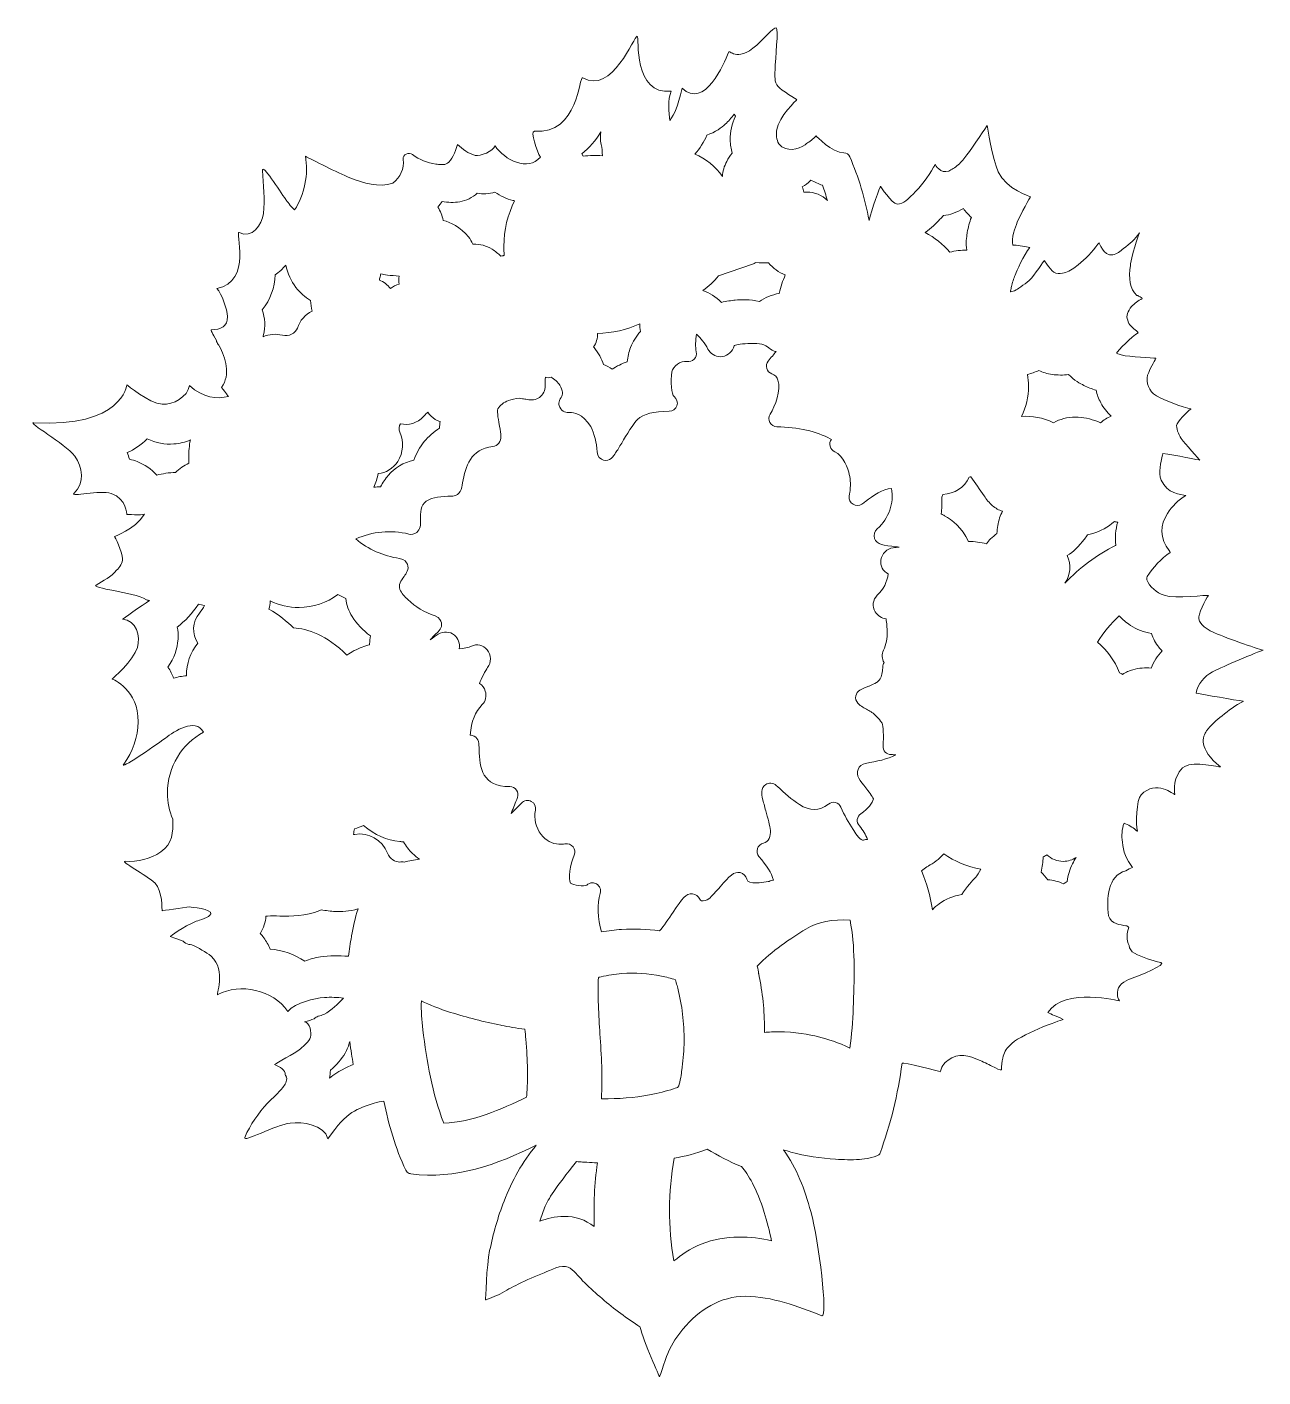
# Model space of a CAD drawing. Header units: millimetres. Extents: x 15 to 672, y -1114 to -15.
# Drawn here: x 368 to 671.7, y -696.1 to -364.4 of the extents above; entities that cross this region are included whole.
import ezdxf

# ---------------------------------------------------------------- set-up
doc = ezdxf.new("R2010")
doc.units = ezdxf.units.MM
doc.header["$MEASUREMENT"] = 0
doc.layers.add('Layer 2', color=7, linetype='Continuous')

msp = doc.modelspace()

# ---------------------------------------------------------------- linework, layer by layer
at = {"layer": 'Layer 2', "lineweight": 0}
for points, knots in [([(659.29, -522.79), (660.49, -522.12), (668.7, -518.61), (671.67, -517.52), (670.23, -517.15), (661.83, -514.24), (659.23, -512.99), (657.89, -512.34), (656.27, -511.34), (655.87, -509.79), (655.64, -508.91), (657.48, -504.93), (658.3, -504.03), (658.08, -503.88), (650.15, -504.98), (647.36, -504), (645.53, -503.36), (643.84, -501.97), (643.09, -500.2), (643.11, -500.16), (643.14, -500.12), (643.16, -500.08), (643.08, -499.87), (643.08, -499.64), (643.2, -499.4), (644.75, -497.07), (646.63, -495.06), (648.83, -493.48), (648.79, -493.31), (648.72, -493.15), (648.61, -493.01), (646.29, -490.18), (646.33, -486.5), (648.22, -483.93), (649.3, -482.05), (650.9, -480.61), (652.72, -479.51), (651.65, -479.26), (648.01, -479.07), (646.66, -475.7), (645.88, -473.73), (646.54, -471.5), (646.99, -469.5), (647.02, -469.37), (647.02, -469.25), (647.02, -469.13), (650.07, -469.56), (656.15, -470.81), (656.15, -470.81), (656.15, -470.81), (652.21, -466.37), (651.77, -465.8), (651.13, -464.98), (650.45, -463.4), (650.45, -462.31), (650.45, -461.48), (653.1, -458.79), (653.95, -458.27), (653.94, -458.25), (653.93, -458.23), (653.93, -458.21), (652.5, -457.93), (646.15, -455.81), (644.77, -454.49), (643.46, -453.25), (642.63, -450.87), (643.58, -449.3), (643.99, -448.07), (645.43, -445.81), (645.32, -445.72), (644.57, -445.69), (638.88, -445.49), (636.85, -444.94), (636.53, -444.86), (636.11, -444.71), (635.64, -444.52), (636.04, -443.95), (639.36, -440.35), (640.99, -439.54), (640.91, -439.35), (640.79, -439.17), (640.62, -439.04), (639.78, -438.37), (638.59, -437.55), (638.43, -436.41), (637.92, -435.4), (638.52, -434.14), (639.32, -433.08), (640.11, -432.29), (641.01, -431.64), (641.97, -431.1), (641.84, -430.88), (641.62, -430.69), (641.3, -430.57), (641.22, -430.54), (641.15, -430.51), (641.08, -430.48), (640.97, -430.4), (640.84, -430.34), (640.7, -430.3), (638.81, -428.91), (638.65, -425.92), (639.09, -422.95), (639.12, -422.82), (639.14, -422.69), (639.15, -422.56), (639.8, -418.62), (641.4, -414.83), (641.31, -414.96), (640.07, -416.69), (639.12, -417.57), (637.38, -418.81), (636.59, -419.37), (635.74, -420.22), (634.77, -420.35), (632.29, -420.67), (631.52, -417.2), (631.34, -417.41), (631.26, -417.51), (631.19, -417.61), (631.12, -417.71), (629.71, -419.6), (628.11, -421.34), (626.25, -422.81), (625.31, -423.55), (624.28, -424.35), (623.11, -424.71), (622.9, -424.77), (622.65, -424.82), (622.39, -424.84), (621.69, -425), (620.98, -424.97), (620.27, -424.61), (619.24, -423.79), (617.89, -421.71), (617.89, -421.71), (617.89, -421.71), (615.57, -425.35), (614.2, -426.62), (613.57, -427.21), (612.87, -427.73), (612.14, -428.2), (611.67, -428.51), (610.34, -429.53), (609.73, -429.4), (609.67, -429.39), (609.63, -429.39), (609.61, -429.41), (609.64, -429.32), (609.67, -429.17), (609.7, -428.92), (609.75, -428.55), (609.85, -428.18), (609.94, -427.82), (610.19, -426.83), (610.52, -425.88), (610.94, -424.96), (611.02, -424.8), (612.81, -420.21), (614.37, -418.55), (614.33, -418.47), (612.11, -418.14), (611.04, -417.99), (610.73, -418.01), (610.42, -418), (610.16, -417.96), (609.8, -416.23), (610.72, -413.68), (611.3, -412.28), (612.1, -410.33), (614.53, -406.06), (614.53, -406.06), (614.53, -406.06), (608.61, -404.27), (606.59, -399.91), (605.24, -396.99), (603.88, -388.58), (603.88, -388.58), (603.88, -388.58), (600.24, -393.95), (598.92, -395.77), (598.28, -396.65), (597.57, -397.5), (596.75, -398.22), (596.36, -398.56), (595.95, -398.87), (595.51, -399.16), (595.17, -399.38), (594.84, -399.63), (594.45, -399.76), (592.34, -400.51), (591.12, -398.17), (591.12, -398.17), (591.12, -398.17), (590.84, -398.58), (590.74, -398.79), (589.33, -401.24), (587.62, -403.49), (585.61, -405.49), (584.66, -406.42), (583.28, -407.91), (581.82, -407.86), (580.41, -407.81), (577.67, -403.46), (577.67, -403.46), (577.67, -403.46), (575.41, -409.4), (574.86, -411.89), (573.91, -406.52), (572.32, -401.27), (570.11, -396.25), (569.84, -395.65), (569.35, -395.3), (568.68, -395.3), (565.83, -395.31), (561.85, -391.13), (561.85, -391.13), (561.85, -391.13), (561.22, -391.82), (560.23, -392.58), (559.86, -392.69), (559.53, -392.9), (559.27, -393.2), (559.24, -393.24), (559.2, -393.27), (559.17, -393.31), (557.29, -394.47), (554.75, -395.24), (552.66, -393.1), (552.16, -392), (551.99, -390.71), (552.18, -389.54), (552.65, -386.53), (557.13, -382.19), (557.13, -382.19), (557.13, -382.19), (553.27, -379.84), (552.5, -378.97), (551.53, -377.89), (551.73, -376.33), (551.76, -374.98), (551.84, -371.97), (552.65, -364.78), (552.07, -364.57), (551.43, -364.36), (548.45, -367.79), (547.27, -368.82), (541.99, -373.44), (540.68, -369.54), (540.29, -370.65), (539.38, -373.25), (534.34, -384.79), (528.92, -379.36), (527.77, -384.3), (527.16, -385.46), (525.91, -387.33), (525.68, -385.44), (525.3, -382.16), (526.26, -380.1), (516.84, -381.25), (518.41, -366.76), (517.89, -366.61), (517.24, -366.41), (511.66, -381.17), (504.51, -376.82), (503.58, -376.25), (503.52, -390.87), (492.62, -389.97), (491.5, -389.88), (493.25, -394.96), (494.11, -396.35), (491.1, -399.87), (485.27, -397.1), (482.97, -393.52), (482.5, -394.92), (479.35, -396.18), (478.09, -395.9), (476.4, -395.53), (475.01, -394.33), (473.7, -393.25), (473.19, -395.23), (472.26, -397.14), (471.26, -397.86), (470.57, -398.36), (469.19, -398.16), (468.42, -398.05), (466.34, -397.77), (464.4, -396.95), (462.71, -395.73), (461.83, -395.08), (460.19, -395.58), (460.38, -396.88), (460.74, -399.21), (459.63, -401.31), (457.88, -402.72), (454.33, -403.87), (450.67, -402.78), (447.31, -401.4), (444.19, -400.11), (438.17, -397.1), (436.36, -396.13), (437.21, -400.28), (436.05, -405.81), (433.71, -409.32), (432.7, -408.32), (431.83, -407.19), (431.54, -406.76), (430.03, -404.56), (425.7, -397.75), (425.79, -399.6), (425.97, -403.05), (426.55, -406.77), (426.03, -410.2), (425.63, -412.85), (423.26, -416.56), (420.11, -414.87), (418.88, -414.21), (423.48, -427), (414.6, -428.62), (415.9, -429.98), (417.1, -433.64), (417.2, -435.53), (417.34, -437.98), (415.47, -438.76), (413.33, -438.74), (412.91, -438.74), (413.6, -439.77), (414.49, -441.37), (414.55, -441.72), (414.69, -442.06), (414.93, -442.35), (415.02, -442.45), (415.11, -442.57), (415.19, -442.68), (416.68, -445.63), (418.1, -449.71), (415.73, -452.95), (416.94, -454.3), (417.21, -455.06), (417.46, -455.13), (414.67, -455.86), (411.27, -455.59), (407.88, -452.46), (407.48, -455.25), (403.81, -457.28), (401.19, -457.06), (397.82, -456.78), (392.48, -452.29), (392.48, -452.29), (392.48, -452.29), (391.38, -462.9), (369.61, -461.6), (367.95, -461.5), (377.23, -466.67), (379.67, -469.81), (381.73, -472.46), (382.11, -476.52), (379.51, -478.92), (378.34, -480), (386.08, -478.1), (388.6, -478.98), (392.57, -480.39), (392.45, -484.12), (392.45, -484.12), (392.45, -484.12), (396.11, -484.39), (396.86, -484.06), (394.21, -488.03), (389.47, -489.54), (389.47, -489.54), (389.47, -489.54), (391.38, -493.29), (391.46, -495.02), (391.51, -496.11), (390.68, -497.06), (389.98, -497.87), (388.61, -499.46), (386.72, -500.49), (384.92, -501.51), (383.52, -502.31), (393.87, -503.1), (397.31, -505.09), (397.57, -505.23), (397.81, -505.29), (398.04, -505.28), (396.24, -506.55), (391.27, -509.9), (391.39, -509.92), (394.86, -510.05), (395.9, -514.07), (395.08, -516.84), (394.12, -520.1), (388.9, -524.58), (388.9, -524.58), (388.9, -524.58), (395.53, -527.41), (395.24, -535.08), (395.24, -538.84), (393.95, -542.53), (391.71, -545.53), (390.63, -546.98), (398.86, -541.45), (401.95, -539.09), (404.08, -537.47), (409.35, -533.98), (411.3, -537.65), (406.04, -540.55), (402.47, -546.15), (402.47, -552.57), (402.47, -554.86), (402.93, -557.04), (403.75, -559.04), (403.91, -562.26), (403.7, -565.05), (400.83, -567.06), (398.24, -568.87), (395.19, -569.58), (392.06, -569.39), (390.66, -569.3), (397.32, -572.76), (399.42, -574.75), (401.27, -576.52), (401.13, -581.55), (401.13, -581.55), (401.13, -581.55), (406.28, -580.76), (407.97, -580.61), (408.16, -580.6), (413.51, -581.15), (413.13, -582.28), (412.79, -583.25), (410.3, -583.82), (409.54, -584.12), (406.3, -585.43), (403.13, -587.87), (403.13, -587.87), (403.13, -587.87), (404.49, -588.27), (406.31, -588.99), (406.63, -589.43), (407.13, -589.74), (407.7, -589.8), (407.95, -589.83), (408.19, -589.86), (408.42, -589.9), (410.09, -590.67), (411.85, -591.63), (413.2, -592.73), (417.15, -596.13), (414.18, -602.81), (414.85, -602.13), (420.28, -599.26), (428.44, -600.89), (432.03, -606.27), (434.08, -604.1), (438.58, -603.04), (441.04, -602.87), (442.63, -602.76), (444.2, -602.81), (445.75, -602.99), (444.23, -604.53), (442.95, -605.89), (440.9, -607.03), (440.45, -607.2), (440, -607.35), (439.53, -607.47), (439.13, -607.58), (438.78, -607.8), (438.52, -608.11), (437.82, -608.37), (437.05, -608.61), (436.18, -608.83), (437.44, -609.06), (437.97, -611.54), (437.61, -612.57), (437.19, -613.77), (436.11, -614.68), (435.15, -615.45), (433.67, -616.65), (429.26, -618.98), (428.76, -619.36), (430.14, -619.84), (431.53, -620.75), (431.39, -621.86), (431.55, -622.06), (431.68, -622.29), (431.72, -622.45), (431.92, -623.37), (431.36, -624.3), (430.82, -624.99), (429.72, -626.38), (428.27, -627.51), (427.07, -628.81), (424.77, -631.31), (422.81, -634.11), (421.47, -637.23), (420.86, -638.65), (429.11, -634.14), (432.62, -633.71), (435.64, -633.34), (440.97, -634.13), (441.89, -637.56), (446.65, -630.72), (449.05, -630.25), (453.29, -628.8), (454.06, -628.57), (454.86, -628.4), (455.62, -628.3), (456.85, -634.13), (458.47, -639.88), (461.01, -645.29), (461.2, -645.7), (461.52, -645.95), (461.87, -646.07), (461.99, -646.13), (462.13, -646.18), (462.3, -646.2), (473.26, -647.65), (483.45, -643.92), (493.09, -639.16), (489.71, -643.24), (487.09, -647.92), (485.17, -652.9), (483.64, -656.84), (482.51, -660.93), (481.64, -665.07), (480.87, -668.8), (480.63, -677.18), (480.63, -677.18), (480.63, -677.18), (483.51, -676.12), (484.16, -675.74), (485.63, -674.88), (487.13, -674.08), (488.65, -673.32), (490.74, -672.29), (492.87, -671.34), (495.04, -670.5), (496.6, -669.89), (499.23, -668.37), (500.91, -669.11), (502.31, -669.73), (503.43, -671.4), (504.49, -672.45), (505.84, -673.8), (507.24, -675.11), (508.69, -676.36), (511.66, -678.95), (514.8, -681.31), (518.09, -683.48), (518.23, -683.57), (518.38, -683.63), (518.53, -683.67), (519.53, -687.59), (523.38, -696.12), (523.38, -696.12), (523.38, -696.12), (525.34, -690.41), (525.57, -689.92), (526.51, -687.92), (527.72, -686.05), (529.14, -684.35), (533.07, -679.63), (538.3, -676.26), (544.54, -676.29), (551.03, -676.32), (557.3, -678.75), (563.27, -681.05), (564.81, -681.64), (562.57, -662.84), (560.55, -655.48), (559.06, -650.1), (557.12, -644.79), (553.83, -640.3), (554.45, -640.49), (555.06, -640.67), (555.68, -640.84), (559.27, -641.8), (562.95, -642.38), (566.66, -642.61), (568.6, -642.73), (570.54, -642.76), (572.48, -642.67), (573.77, -642.61), (577.23, -641.98), (577.48, -641.31), (580.17, -634.05), (581.98, -626.59), (582.99, -618.98), (583.03, -618.65), (592.37, -621.1), (592.37, -621.1), (592.37, -621.1), (592.71, -620), (593, -619.59), (593.35, -619.08), (593.78, -618.63), (594.27, -618.26), (596.83, -616.3), (599.5, -617.16), (602.13, -618.33), (603.31, -618.85), (604.45, -619.44), (605.62, -619.98), (605.89, -620.11), (607.13, -620.87), (607.44, -620.6), (607.35, -619.65), (607.5, -618.66), (607.7, -617.74), (607.97, -616.53), (608.55, -615.44), (609.43, -614.66), (611.6, -611.99), (621.8, -608.49), (622.55, -608.27), (620.9, -607.33), (619.7, -607.08), (618.79, -606.55), (622.95, -600.15), (636.47, -603.82), (636.43, -603.69), (636.34, -603.55), (636.26, -603.4), (636.18, -603.25), (635.93, -602.73), (635.78, -602.15), (635.94, -601.59), (635.75, -600.02), (637.7, -598.72), (639.14, -598.25), (641.44, -597.51), (648.12, -594.68), (646.57, -594.29), (644.38, -593.75), (642.07, -593.1), (640.1, -591.98), (639.26, -591.51), (638.88, -590.86), (638.75, -590.12), (638.08, -588.62), (638.2, -587.07), (638.71, -585.59), (638.51, -585.39), (638.27, -585.25), (638, -585.21), (636.57, -585.01), (634.4, -584.86), (633.72, -582.76), (633.2, -578.57), (633.41, -572.96), (637.96, -571.7), (638.49, -571.39), (639.03, -571.12), (639.59, -570.88), (639.6, -570.88), (639.6, -570.88), (639.6, -570.88), (638.16, -569.07), (637.22, -566.94), (637.13, -564.66), (636.86, -563.12), (636.99, -561.52), (637.52, -560.02), (637.64, -560.07), (637.76, -560.13), (637.88, -560.2), (638.97, -560.61), (639.93, -561.23), (640.78, -561.99), (640.78, -561.99), (640.79, -561.98), (640.8, -561.98), (640.26, -560.43), (640.63, -554.2), (641.7, -553.08), (645.46, -549.15), (649.71, -553), (650.04, -552.97), (649.74, -551.14), (649.89, -549.35), (650.8, -547.98), (651.11, -547.21), (651.7, -546.52), (652.42, -546.08), (654.76, -544.67), (660.93, -546.32), (661.19, -546.19), (655.74, -541.71), (656.78, -538.71), (657.79, -537.35), (658.88, -535.9), (660.17, -534.67), (661.61, -533.65), (663.21, -532.29), (664.93, -531.07), (666.79, -530.09), (666.79, -530.07), (666.79, -530.05), (666.79, -530.03), (664.8, -529.81), (657.09, -528.4), (655.25, -528.03), (655.56, -525.88), (657.32, -523.88), (659.29, -522.79)], [0, 0, 0, 0, 1, 1, 1, 2, 2, 2, 3, 3, 3, 4, 4, 4, 5, 5, 5, 6, 6, 6, 7, 7, 7, 8, 8, 8, 9, 9, 9, 10, 10, 10, 11, 11, 11, 12, 12, 12, 13, 13, 13, 14, 14, 14, 15, 15, 15, 16, 16, 16, 17, 17, 17, 18, 18, 18, 19, 19, 19, 20, 20, 20, 21, 21, 21, 22, 22, 22, 23, 23, 23, 24, 24, 24, 25, 25, 25, 26, 26, 26, 27, 27, 27, 28, 28, 28, 29, 29, 29, 30, 30, 30, 31, 31, 31, 32, 32, 32, 33, 33, 33, 34, 34, 34, 35, 35, 35, 36, 36, 36, 37, 37, 37, 38, 38, 38, 39, 39, 39, 40, 40, 40, 41, 41, 41, 42, 42, 42, 43, 43, 43, 44, 44, 44, 45, 45, 45, 46, 46, 46, 47, 47, 47, 48, 48, 48, 49, 49, 49, 50, 50, 50, 51, 51, 51, 52, 52, 52, 53, 53, 53, 54, 54, 54, 55, 55, 55, 56, 56, 56, 57, 57, 57, 58, 58, 58, 59, 59, 59, 60, 60, 60, 61, 61, 61, 62, 62, 62, 63, 63, 63, 64, 64, 64, 65, 65, 65, 66, 66, 66, 67, 67, 67, 68, 68, 68, 69, 69, 69, 70, 70, 70, 71, 71, 71, 72, 72, 72, 73, 73, 73, 74, 74, 74, 75, 75, 75, 76, 76, 76, 77, 77, 77, 78, 78, 78, 79, 79, 79, 80, 80, 80, 81, 81, 81, 82, 82, 82, 83, 83, 83, 84, 84, 84, 85, 85, 85, 86, 86, 86, 87, 87, 87, 88, 88, 88, 89, 89, 89, 90, 90, 90, 91, 91, 91, 92, 92, 92, 93, 93, 93, 94, 94, 94, 95, 95, 95, 96, 96, 96, 97, 97, 97, 98, 98, 98, 99, 99, 99, 100, 100, 100, 101, 101, 101, 102, 102, 102, 103, 103, 103, 104, 104, 104, 105, 105, 105, 106, 106, 106, 107, 107, 107, 108, 108, 108, 109, 109, 109, 110, 110, 110, 111, 111, 111, 112, 112, 112, 113, 113, 113, 114, 114, 114, 115, 115, 115, 116, 116, 116, 117, 117, 117, 118, 118, 118, 119, 119, 119, 120, 120, 120, 121, 121, 121, 122, 122, 122, 123, 123, 123, 124, 124, 124, 125, 125, 125, 126, 126, 126, 127, 127, 127, 128, 128, 128, 129, 129, 129, 130, 130, 130, 131, 131, 131, 132, 132, 132, 133, 133, 133, 134, 134, 134, 135, 135, 135, 136, 136, 136, 137, 137, 137, 138, 138, 138, 139, 139, 139, 140, 140, 140, 141, 141, 141, 142, 142, 142, 143, 143, 143, 144, 144, 144, 145, 145, 145, 146, 146, 146, 147, 147, 147, 148, 148, 148, 149, 149, 149, 150, 150, 150, 151, 151, 151, 152, 152, 152, 153, 153, 153, 154, 154, 154, 155, 155, 155, 156, 156, 156, 157, 157, 157, 158, 158, 158, 159, 159, 159, 160, 160, 160, 161, 161, 161, 162, 162, 162, 163, 163, 163, 164, 164, 164, 165, 165, 165, 166, 166, 166, 167, 167, 167, 168, 168, 168, 169, 169, 169, 170, 170, 170, 171, 171, 171, 172, 172, 172, 173, 173, 173, 174, 174, 174, 175, 175, 175, 176, 176, 176, 177, 177, 177, 178, 178, 178, 179, 179, 179, 180, 180, 180, 181, 181, 181, 182, 182, 182, 183, 183, 183, 184, 184, 184, 185, 185, 185, 186, 186, 186, 187, 187, 187, 188, 188, 188, 189, 189, 189, 190, 190, 190, 191, 191, 191, 192, 192, 192, 193, 193, 193, 194, 194, 194, 195, 195, 195, 196, 196, 196, 197, 197, 197, 198, 198, 198, 199, 199, 199, 200, 200, 200, 201, 201, 201, 202, 202, 202, 203, 203, 203, 204, 204, 204, 205, 205, 205, 206, 206, 206, 207, 207, 207, 208, 208, 208, 209, 209, 209, 210, 210, 210, 211, 211, 211, 212, 212, 212, 213, 213, 213, 214, 214, 214, 215, 215, 215, 216, 216, 216, 217, 217, 217, 218, 218, 218, 219, 219, 219, 220, 220, 220, 221, 221, 221, 222, 222, 222, 223, 223, 223, 224, 224, 224, 225, 225, 225, 226, 226, 226, 227, 227, 227, 228, 228, 228, 229, 229, 229, 230, 230, 230, 231, 231, 231, 232, 232, 232, 233, 233, 233, 234, 234, 234, 235, 235, 235, 235]), ([(535.01, -390.93), (537.14, -390.25), (538.71, -389), (539.51, -388.25), (540.3, -387.51), (541.05, -386.68), (541.74, -385.79), (541.83, -385.94), (541.92, -386.1), (542.02, -386.25), (541.16, -388.17), (540.73, -390.14), (540.76, -392.12), (540.77, -393.23), (540.93, -394.32), (541.22, -395.37), (540.71, -396.01), (540.27, -396.68), (539.89, -397.39), (539.26, -398.57), (538.91, -399.82), (538.83, -401.07), (537.13, -398.63), (534.79, -396.71), (532.07, -395.59), (533.28, -394.2), (534.27, -392.62), (535.01, -390.93)], [0, 0, 0, 0, 1, 1, 1, 2, 2, 2, 3, 3, 3, 4, 4, 4, 5, 5, 5, 6, 6, 6, 7, 7, 7, 8, 8, 8, 9, 9, 9, 9]), ([(508.96, -390.16), (508.79, -391.14), (508.81, -392.18), (509.06, -393.22), (509.25, -394.05), (509.35, -394.96), (509.33, -396.03), (507.76, -395.85), (506.17, -395.88), (504.62, -396.12), (504.62, -396.12), (504.27, -395.52), (504.27, -395.52), (506.15, -394.08), (507.74, -392.25), (508.96, -390.16)], [0, 0, 0, 0, 1, 1, 1, 2, 2, 2, 3, 3, 3, 4, 4, 4, 5, 5, 5, 5]), ([(560.48, -402.09), (560.51, -402.05), (560.55, -402.01), (560.58, -401.97), (561.48, -402.48), (562.43, -402.91), (563.41, -403.24), (563.86, -404.49), (564.28, -405.75), (564.65, -407.02), (563.29, -405.67), (561.49, -404.93), (559.61, -404.93), (559.36, -404.93), (559.1, -404.95), (558.85, -404.97), (558.75, -404.51), (558.61, -404.05), (558.43, -403.61), (559.19, -403.23), (559.89, -402.72), (560.48, -402.09)], [0, 0, 0, 0, 1, 1, 1, 2, 2, 2, 3, 3, 3, 4, 4, 4, 5, 5, 5, 6, 6, 6, 7, 7, 7, 7]), ([(469.94, -407.23), (471.41, -407.51), (472.87, -407.54), (474.28, -407.29), (475.92, -407.01), (477.39, -406.3), (478.59, -405.22), (479.3, -405.34), (480.01, -405.38), (480.72, -405.33), (481.48, -405.29), (482.22, -405.15), (482.94, -404.92), (484.33, -405.94), (485.8, -406.62), (487.35, -406.97), (487.49, -407), (487.64, -407.03), (487.78, -407.06), (486.06, -410.41), (485.13, -414.27), (485.13, -418.26), (485.13, -419.01), (485.17, -419.75), (485.23, -420.5), (485.13, -420.52), (485.02, -420.54), (484.92, -420.57), (484.74, -420.61), (484.55, -420.65), (484.37, -420.71), (483.73, -420.02), (483.01, -419.44), (482.22, -418.96), (480.81, -418.11), (479.32, -417.7), (477.66, -417.7), (477.61, -417.7), (477.57, -417.7), (477.53, -417.7), (477.22, -417.08), (476.85, -416.5), (476.44, -415.96), (474.5, -413.44), (472, -412.42), (470.23, -411.89), (469.97, -410.72), (469.52, -409.61), (468.92, -408.6), (469.28, -408.16), (469.62, -407.7), (469.94, -407.23)], [0, 0, 0, 0, 1, 1, 1, 2, 2, 2, 3, 3, 3, 4, 4, 4, 5, 5, 5, 6, 6, 6, 7, 7, 7, 8, 8, 8, 9, 9, 9, 10, 10, 10, 11, 11, 11, 12, 12, 12, 13, 13, 13, 14, 14, 14, 15, 15, 15, 16, 16, 16, 17, 17, 17, 17]), ([(592.29, -411.62), (592.58, -411.32), (592.87, -411.01), (593.16, -410.69), (594.75, -410.52), (596.39, -409.95), (598.04, -408.97), (598.64, -409.77), (599.29, -410.49), (600, -411.14), (599.54, -412.34), (599.21, -413.58), (599.01, -414.83), (599.01, -414.83), (598.98, -415.03), (598.98, -415.03), (598.83, -415.97), (598.58, -417.52), (598.89, -419.19), (597.47, -419.17), (596.06, -419.35), (594.71, -419.71), (593.05, -417.71), (590.98, -416.07), (588.64, -414.86), (590.17, -413.8), (591.38, -412.56), (592.29, -411.62)], [0, 0, 0, 0, 1, 1, 1, 2, 2, 2, 3, 3, 3, 4, 4, 4, 5, 5, 5, 6, 6, 6, 7, 7, 7, 8, 8, 8, 9, 9, 9, 9]), ([(428.91, -425.26), (429.89, -424.59), (430.77, -423.79), (431.52, -422.88), (432, -424.96), (432.83, -426.76), (434.05, -428.35), (435.07, -429.66), (436.26, -430.74), (437.61, -431.58), (437.66, -432.49), (437.8, -433.35), (438.03, -434.18), (436.31, -435.01), (434.98, -436.5), (434.42, -438.36), (434.03, -439.61), (432.16, -440.49), (430.71, -440.1), (429.12, -439.67), (427.43, -439.83), (425.95, -440.52), (426, -440.35), (426.04, -440.18), (426.08, -440.02), (426.56, -438.01), (426.45, -435.94), (425.76, -433.86), (427.77, -431.37), (428.86, -428.39), (428.91, -425.26)], [0, 0, 0, 0, 1, 1, 1, 2, 2, 2, 3, 3, 3, 4, 4, 4, 5, 5, 5, 6, 6, 6, 7, 7, 7, 8, 8, 8, 9, 9, 9, 10, 10, 10, 10]), ([(546.26, -422.6), (546.54, -422.5), (546.81, -422.39), (547.08, -422.25), (548.1, -422.33), (549.13, -422.35), (550.14, -422.29), (551.28, -423.66), (552.65, -424.65), (554.29, -425.27), (553.63, -426.72), (553.13, -428.24), (552.8, -429.81), (550.94, -430.21), (549.33, -430.86), (547.93, -431.79), (545.64, -431.26), (543.48, -431.36), (541.99, -431.49), (541.02, -431.57), (539.82, -431.71), (538.59, -432.02), (537.18, -430.66), (535.65, -429.68), (534.02, -429.08), (535.47, -428.12), (536.76, -426.93), (537.88, -425.52), (537.88, -425.52), (546.26, -422.6), (546.26, -422.6)], [0, 0, 0, 0, 1, 1, 1, 2, 2, 2, 3, 3, 3, 4, 4, 4, 5, 5, 5, 6, 6, 6, 7, 7, 7, 8, 8, 8, 9, 9, 9, 10, 10, 10, 10]), ([(454.78, -425.44), (454.82, -425.29), (454.85, -425.14), (454.88, -424.99), (455.39, -425.17), (455.94, -425.29), (456.5, -425.33), (457.42, -425.41), (458.41, -425.49), (459.37, -425.61), (459.29, -426.24), (459.31, -426.89), (459.41, -427.54), (458.64, -427.78), (457.91, -428.16), (457.27, -428.66), (456.54, -427.71), (455.6, -426.98), (454.54, -426.54), (454.6, -426.21), (454.67, -425.84), (454.78, -425.44)], [0, 0, 0, 0, 1, 1, 1, 2, 2, 2, 3, 3, 3, 4, 4, 4, 5, 5, 5, 6, 6, 6, 7, 7, 7, 7]), ([(518.54, -437.29), (518.5, -437.93), (518.56, -438.56), (518.72, -439.17), (517.63, -440.33), (516.78, -441.68), (516.25, -443.12), (515.84, -444.22), (515.57, -445.4), (515.46, -446.61), (514.11, -447.08), (512.86, -447.7), (511.73, -448.45), (511.07, -448), (510.38, -447.61), (509.65, -447.29), (509.15, -445.9), (508.36, -444.5), (507.29, -443.12), (507.26, -443.08), (507.22, -443.03), (507.18, -442.99), (507.86, -441.97), (508.19, -440.82), (508.13, -439.64), (511.76, -439.58), (515.36, -438.76), (518.54, -437.29)], [0, 0, 0, 0, 1, 1, 1, 2, 2, 2, 3, 3, 3, 4, 4, 4, 5, 5, 5, 6, 6, 6, 7, 7, 7, 8, 8, 8, 9, 9, 9, 9]), ([(579.58, -498.78), (579.34, -500.74), (578.41, -502.54), (576.87, -504.02), (575.75, -505.1), (575.56, -506.73), (576.39, -508.08), (576.99, -509.05), (577.99, -509.66), (579.04, -509.77), (579.05, -509.88), (579.06, -510), (579.07, -510.09), (579.09, -510.23), (579.1, -510.37), (579.12, -510.5), (579.24, -511.38), (579.31, -512.16), (579.32, -512.9), (579.36, -514.62), (579.06, -516.12), (578.43, -517.49), (577.96, -518.49), (578.03, -519.62), (578.54, -520.56), (578.35, -520.86), (578.23, -521.22), (578.22, -521.59), (578.14, -524.52), (577.12, -525.17), (576.68, -525.45), (576.2, -525.75), (575.63, -526.03), (574.89, -526.32), (574.89, -526.32), (574.85, -526.33), (574.85, -526.33), (572.95, -527.07), (571.9, -527.48), (571.62, -528.7), (571.48, -529.35), (571.67, -530.05), (572.12, -530.53), (572.87, -531.34), (573.75, -531.78), (574.52, -532.18), (574.92, -532.38), (575.3, -532.57), (575.58, -532.78), (576.38, -533.38), (577.14, -534.19), (578.05, -535.41), (578.35, -536.05), (578.47, -538.71), (578.31, -541.02), (578.27, -541.58), (578.46, -542.12), (578.84, -542.53), (579.22, -542.94), (579.75, -543.17), (580.3, -543.17), (580.68, -543.17), (581.07, -543.19), (581.46, -543.21), (579.36, -544.31), (576.74, -544.84), (574.02, -545.32), (573.15, -545.47), (572.46, -546.02), (572.17, -546.8), (571.6, -548.3), (572.64, -549.59), (574.07, -551.36), (574.66, -552.09), (575.73, -553.42), (575.92, -554), (575.69, -555.18), (574.68, -556.39), (572.82, -557.69), (572.35, -558.02), (572.05, -558.53), (571.98, -559.1), (571.92, -559.67), (572.1, -560.24), (572.49, -560.66), (573.39, -561.67), (574.04, -562.88), (574.48, -564), (574.15, -564.01), (573.82, -564.08), (573.52, -564.2), (572.84, -564.45), (571.71, -562.74), (571.1, -561.82), (571.1, -561.82), (570.93, -561.57), (570.93, -561.57), (569.81, -559.89), (568.8, -558.04), (567.94, -556.09), (567.69, -555.52), (567.2, -555.11), (566.6, -554.95), (566.01, -554.8), (565.37, -554.93), (564.89, -555.31), (562.63, -557.05), (560.3, -557.09), (557.74, -555.43), (555.83, -554.19), (554.13, -552.63), (552.34, -550.99), (552.34, -550.99), (552.14, -550.81), (552.14, -550.81), (551.21, -549.96), (550.15, -550.1), (549.53, -550.49), (548.13, -551.34), (548.5, -553.01), (548.72, -554), (548.91, -554.82), (549.19, -555.86), (549.49, -556.97), (549.98, -558.74), (550.52, -560.74), (550.63, -561.78), (550.77, -563.14), (550.22, -564.66), (548.89, -564.95), (548.21, -565.11), (547.65, -565.61), (547.43, -566.27), (547.21, -566.94), (547.35, -567.68), (547.81, -568.21), (549.75, -570.47), (550.86, -572.25), (551.39, -573.99), (551.35, -574), (551.3, -574.01), (551.25, -574.03), (550.85, -574.15), (550.3, -574.32), (550.09, -574.38), (550.09, -574.38), (549.61, -574.44), (549.61, -574.44), (548.8, -574.55), (548.03, -574.66), (547.27, -574.7), (545.79, -574.77), (544.96, -574.47), (544.8, -573.81), (544.61, -573), (544, -572.37), (543.22, -572.18), (541.64, -571.79), (540.59, -572.99), (538.3, -575.63), (537.35, -576.73), (536.17, -578.09), (535.52, -578.58), (534.97, -579), (534.17, -579.21), (533.66, -579.08), (533.48, -579.03), (533.36, -578.95), (533.25, -578.7), (532.93, -577.96), (532.25, -577.45), (531.46, -577.38), (529.84, -577.22), (528.99, -578.5), (526.71, -581.89), (525.65, -583.48), (524.35, -585.41), (523.37, -586.46), (520.28, -586.03), (517.16, -585.92), (514.07, -586.12), (512.42, -586.23), (510.76, -586.43), (509.11, -586.73), (508.19, -583.46), (508.05, -579.76), (508.8, -577.26), (509.07, -576.37), (508.7, -575.42), (507.9, -574.95), (507.58, -574.77), (507.24, -574.68), (506.89, -574.68), (506.38, -574.68), (505.87, -574.87), (505.48, -575.25), (504.79, -575.65), (502.19, -575.3), (501.53, -574.72), (500.95, -573.85), (501.41, -570.22), (502.4, -567.84), (502.68, -567.17), (502.58, -566.41), (502.13, -565.84), (501.69, -565.27), (500.97, -564.98), (500.25, -565.09), (500.25, -565.09), (499.52, -565.2), (498.66, -565.17), (496.98, -565.1), (495.43, -564.26), (494.3, -562.8), (492.98, -561.1), (492.46, -558.88), (492.9, -556.85), (493.09, -555.96), (492.66, -555.06), (491.86, -554.65), (491.06, -554.23), (490.08, -554.41), (489.47, -555.07), (488.85, -555.75), (487.94, -556.65), (486.93, -557.6), (486.96, -557.52), (486.99, -557.45), (487.02, -557.37), (487.5, -556.2), (487.99, -554.99), (488.46, -553.71), (488.69, -553.1), (488.6, -552.41), (488.23, -551.87), (487.85, -551.34), (487.24, -551.02), (486.59, -551.02), (479.82, -551.02), (479.16, -546.51), (479.06, -541.9), (479.03, -540.49), (479, -539.27), (477.83, -538.63), (477.52, -538.45), (477.18, -538.37), (476.83, -538.36), (477.15, -534.96), (478.1, -532.61), (479.8, -530.89), (480.65, -530.03), (480.94, -528.76), (480.57, -527.58), (480.32, -526.78), (479.81, -526.11), (479.14, -525.69), (479.53, -524.5), (480.66, -522.43), (481.13, -521.79), (482.09, -520.53), (482.03, -518.67), (480.99, -517.39), (480.03, -516.21), (478.53, -515.87), (477.15, -516.52), (476.57, -516.8), (475.11, -517.12), (474.17, -517.15), (474.4, -515.91), (473.95, -514.63), (472.97, -513.82), (471.85, -512.89), (470.3, -512.8), (469.02, -513.58), (468.32, -514.01), (467.67, -514.48), (467.05, -514.98), (467.49, -514.33), (468.04, -513.84), (468.49, -513.44), (469.15, -512.86), (470.05, -512.06), (469.79, -510.76), (469.71, -510.39), (469.41, -509.48), (468.23, -509.07), (465.62, -508.18), (463.37, -506.84), (461.54, -505.08), (460.81, -504.38), (459.93, -503.46), (459.6, -502.56), (459.17, -501.37), (459.74, -500.49), (460.6, -499.38), (461.15, -498.65), (461.92, -497.66), (461.41, -496.4), (461.23, -495.95), (460.74, -495.16), (459.49, -494.97), (455.46, -494.34), (451.85, -492.73), (448.75, -490.18), (452.77, -488.31), (457.34, -487.88), (461.78, -488.97), (462.47, -489.14), (463.17, -488.99), (463.71, -488.56), (464.67, -487.8), (464.66, -486.69), (464.64, -485.52), (464.6, -483.6), (464.69, -481.93), (466.07, -480.92), (467.6, -479.81), (469.92, -479.72), (472.17, -479.64), (472.17, -479.64), (472.61, -479.62), (472.61, -479.62), (474.43, -479.55), (474.74, -477.79), (474.99, -476.38), (475.71, -472.36), (476.93, -468.02), (482.4, -467.46), (483, -467.4), (483.55, -467.09), (483.91, -466.61), (484.63, -465.65), (484.43, -464.52), (484.05, -462.48), (483.86, -461.39), (483.39, -458.84), (483.68, -458.19), (484.14, -457.35), (485.12, -456.57), (486.25, -456.14), (487.03, -455.85), (487.92, -455.67), (488.97, -455.59), (489.17, -455.58), (489.42, -455.63), (489.73, -455.7), (490.05, -455.77), (490.43, -455.85), (490.86, -455.88), (491.91, -456.17), (493.02, -455.98), (493.88, -455.37), (494.79, -454.71), (495.3, -453.67), (495.28, -452.5), (495.26, -451.82), (495.29, -451.12), (495.36, -450.42), (495.82, -450.58), (496.32, -450.57), (496.77, -450.4), (497.42, -450.75), (498.54, -451.83), (498.88, -452.34), (499.6, -453.72), (499.71, -454.74), (499.23, -455.37), (498.4, -456.45), (498.64, -457.37), (498.85, -457.82), (499.42, -459.03), (500.66, -459.07), (501.26, -459.1), (502.35, -459.14), (504.39, -459.22), (506.47, -462.55), (507.41, -464.37), (507.94, -466.46), (508.03, -468.75), (508.08, -469.97), (508.92, -470.61), (509.62, -470.79), (511.17, -471.18), (512.06, -469.84), (512.59, -469.03), (513.01, -468.4), (513.51, -467.56), (514.08, -466.6), (515.29, -464.57), (516.95, -461.79), (518, -460.78), (519.37, -459.46), (521.98, -458.8), (525.75, -458.8), (526.62, -458.8), (527.39, -458.24), (527.66, -457.42), (527.93, -456.6), (527.64, -455.7), (526.94, -455.19), (526.34, -454.68), (525.97, -451.44), (526.41, -449.09), (526.66, -447.78), (528.54, -446.3), (530.11, -446.57), (530.77, -446.69), (531.44, -446.47), (531.9, -445.99), (532.36, -445.5), (532.55, -444.83), (532.41, -444.18), (532.15, -442.99), (532.23, -441.32), (532.48, -439.86), (533.57, -440.77), (534.44, -442.16), (535.29, -443.5), (535.29, -443.5), (535.5, -443.85), (535.5, -443.85), (536.22, -444.99), (537.5, -445.56), (538.84, -445.34), (540.24, -445.11), (541.36, -444.08), (541.68, -442.74), (541.93, -442.41), (543.09, -442.22), (545.11, -442.16), (545.35, -442.15), (545.57, -442.15), (545.76, -442.14), (548.05, -442.03), (549.35, -442.35), (550.27, -443.23), (550.76, -443.7), (551.38, -444), (552.05, -444.1), (551.45, -444.8), (550.78, -445.59), (550.07, -446.49), (549.68, -446.99), (549.55, -447.65), (549.72, -448.26), (549.89, -448.88), (550.35, -449.37), (550.95, -449.6), (551.75, -449.89), (552.23, -450.37), (552.49, -451.15), (553.28, -453.51), (551.8, -457.54), (550.54, -459.53), (550.16, -460.14), (550.13, -460.91), (550.48, -461.54), (550.82, -462.18), (551.48, -462.58), (552.2, -462.59), (557.41, -462.69), (562.07, -463.74), (565.35, -465.57), (565.44, -465.62), (565.53, -465.66), (565.62, -465.7), (565.27, -466.17), (565.14, -466.79), (565.28, -467.37), (565.43, -468), (565.88, -468.52), (566.48, -468.76), (568.54, -469.58), (569.74, -473.11), (570, -474.29), (570.32, -475.71), (570.36, -477.23), (570.13, -478.8), (570.06, -479.13), (570.01, -479.41), (569.98, -479.7), (569.88, -480.48), (570.25, -481.25), (570.93, -481.66), (571.61, -482.06), (572.46, -482.03), (573.11, -481.58), (573.39, -481.38), (573.69, -481.16), (574.01, -480.94), (575.86, -479.59), (578.29, -477.83), (580.38, -477.78), (581.04, -481.38), (579.75, -485.09), (576.9, -487.67), (576.22, -488.29), (575.97, -489.19), (576.24, -490.02), (576.76, -491.61), (578.37, -491.77), (581.56, -492.1), (581.76, -492.12), (581.99, -492.14), (582.23, -492.16), (581.73, -492.24), (581.25, -492.3), (580.82, -492.35), (579.28, -492.53), (578.03, -493.74), (577.78, -495.3), (577.56, -496.77), (578.26, -498.12), (579.58, -498.78)], [0, 0, 0, 0, 1, 1, 1, 2, 2, 2, 3, 3, 3, 4, 4, 4, 5, 5, 5, 6, 6, 6, 7, 7, 7, 8, 8, 8, 9, 9, 9, 10, 10, 10, 11, 11, 11, 12, 12, 12, 13, 13, 13, 14, 14, 14, 15, 15, 15, 16, 16, 16, 17, 17, 17, 18, 18, 18, 19, 19, 19, 20, 20, 20, 21, 21, 21, 22, 22, 22, 23, 23, 23, 24, 24, 24, 25, 25, 25, 26, 26, 26, 27, 27, 27, 28, 28, 28, 29, 29, 29, 30, 30, 30, 31, 31, 31, 32, 32, 32, 33, 33, 33, 34, 34, 34, 35, 35, 35, 36, 36, 36, 37, 37, 37, 38, 38, 38, 39, 39, 39, 40, 40, 40, 41, 41, 41, 42, 42, 42, 43, 43, 43, 44, 44, 44, 45, 45, 45, 46, 46, 46, 47, 47, 47, 48, 48, 48, 49, 49, 49, 50, 50, 50, 51, 51, 51, 52, 52, 52, 53, 53, 53, 54, 54, 54, 55, 55, 55, 56, 56, 56, 57, 57, 57, 58, 58, 58, 59, 59, 59, 60, 60, 60, 61, 61, 61, 62, 62, 62, 63, 63, 63, 64, 64, 64, 65, 65, 65, 66, 66, 66, 67, 67, 67, 68, 68, 68, 69, 69, 69, 70, 70, 70, 71, 71, 71, 72, 72, 72, 73, 73, 73, 74, 74, 74, 75, 75, 75, 76, 76, 76, 77, 77, 77, 78, 78, 78, 79, 79, 79, 80, 80, 80, 81, 81, 81, 82, 82, 82, 83, 83, 83, 84, 84, 84, 85, 85, 85, 86, 86, 86, 87, 87, 87, 88, 88, 88, 89, 89, 89, 90, 90, 90, 91, 91, 91, 92, 92, 92, 93, 93, 93, 94, 94, 94, 95, 95, 95, 96, 96, 96, 97, 97, 97, 98, 98, 98, 99, 99, 99, 100, 100, 100, 101, 101, 101, 102, 102, 102, 103, 103, 103, 104, 104, 104, 105, 105, 105, 106, 106, 106, 107, 107, 107, 108, 108, 108, 109, 109, 109, 110, 110, 110, 111, 111, 111, 112, 112, 112, 113, 113, 113, 114, 114, 114, 115, 115, 115, 116, 116, 116, 117, 117, 117, 118, 118, 118, 119, 119, 119, 120, 120, 120, 121, 121, 121, 122, 122, 122, 123, 123, 123, 124, 124, 124, 125, 125, 125, 126, 126, 126, 127, 127, 127, 128, 128, 128, 129, 129, 129, 130, 130, 130, 131, 131, 131, 132, 132, 132, 133, 133, 133, 134, 134, 134, 135, 135, 135, 136, 136, 136, 137, 137, 137, 138, 138, 138, 139, 139, 139, 140, 140, 140, 141, 141, 141, 142, 142, 142, 143, 143, 143, 144, 144, 144, 145, 145, 145, 146, 146, 146, 147, 147, 147, 148, 148, 148, 149, 149, 149, 150, 150, 150, 151, 151, 151, 152, 152, 152, 153, 153, 153, 154, 154, 154, 155, 155, 155, 156, 156, 156, 157, 157, 157, 158, 158, 158, 159, 159, 159, 160, 160, 160, 161, 161, 161, 162, 162, 162, 163, 163, 163, 164, 164, 164, 165, 165, 165, 166, 166, 166, 167, 167, 167, 168, 168, 168, 169, 169, 169, 170, 170, 170, 171, 171, 171, 171]), ([(612.34, -460.08), (613.46, -457.76), (614.05, -455.24), (614.05, -452.63), (614.05, -451.66), (613.97, -450.7), (613.8, -449.75), (614.75, -449.49), (615.68, -449.16), (616.58, -448.78), (617.59, -449.25), (618.69, -449.57), (619.86, -449.74), (621.2, -449.93), (622.55, -449.94), (623.89, -449.77), (625.3, -451.15), (626.79, -452.01), (627.63, -452.43), (628.59, -452.91), (629.6, -453.3), (630.67, -453.6), (630.89, -454.68), (631.27, -455.73), (631.81, -456.72), (632.47, -457.94), (633.32, -459.03), (634.35, -459.98), (633.41, -460.41), (632.53, -460.96), (631.72, -461.61), (629.94, -460.82), (628.08, -460.36), (626.27, -460.25), (626.03, -460.23), (625.78, -460.22), (625.54, -460.22), (623.61, -460.22), (621.76, -460.71), (620.2, -461.61), (617.5, -460.37), (614.91, -459.87), (612.34, -460.08)], [0, 0, 0, 0, 1, 1, 1, 2, 2, 2, 3, 3, 3, 4, 4, 4, 5, 5, 5, 6, 6, 6, 7, 7, 7, 8, 8, 8, 9, 9, 9, 10, 10, 10, 11, 11, 11, 12, 12, 12, 13, 13, 13, 14, 14, 14, 14]), ([(454.27, -474.08), (456.16, -473.96), (457.95, -472.88), (459.08, -471.1), (460.41, -468.99), (460.6, -466.25), (459.56, -463.96), (459.27, -463.31), (459.4, -462.42), (459.73, -461.84), (461.7, -462.35), (463.85, -461.71), (465.42, -460.05), (465.42, -460.05), (465.59, -459.87), (465.59, -459.87), (465.59, -459.86), (465.6, -459.86), (465.6, -459.86), (465.83, -459.62), (466.12, -459.31), (466.41, -459.01), (466.91, -459.74), (467.54, -460.34), (468.27, -460.79), (468.65, -461.02), (469.05, -461.2), (469.46, -461.34), (469.39, -461.86), (469.34, -462.38), (469.33, -462.91), (467.85, -463.87), (466.62, -464.97), (465.58, -466.25), (464.47, -467.63), (463.61, -469.15), (463.03, -470.79), (460.46, -471.4), (458.33, -472.66), (456.7, -474.55), (455.98, -475.37), (455.35, -476.33), (454.85, -477.36), (454.3, -477.37), (453.75, -477.39), (453.2, -477.44), (453.64, -476.36), (454, -475.24), (454.27, -474.08)], [0, 0, 0, 0, 1, 1, 1, 2, 2, 2, 3, 3, 3, 4, 4, 4, 5, 5, 5, 6, 6, 6, 7, 7, 7, 8, 8, 8, 9, 9, 9, 10, 10, 10, 11, 11, 11, 12, 12, 12, 13, 13, 13, 14, 14, 14, 15, 15, 15, 16, 16, 16, 16]), ([(399.82, -474.5), (398.49, -473.01), (396.84, -471.84), (395.05, -471.15), (394.42, -470.9), (393.77, -470.71), (393.11, -470.58), (392.96, -470.02), (392.79, -469.47), (392.58, -468.94), (394.25, -468.24), (395.97, -467.05), (397.47, -465.56), (399.69, -466.56), (401.89, -466.99), (404.06, -466.83), (405.45, -466.72), (406.82, -466.38), (408.09, -465.82), (407.83, -467.24), (407.69, -468.68), (407.69, -470.15), (407.69, -470.61), (407.71, -471.07), (407.73, -471.53), (406.54, -472.13), (405.43, -472.9), (404.42, -473.81), (402.87, -473.88), (401.33, -474.11), (399.82, -474.5)], [0, 0, 0, 0, 1, 1, 1, 2, 2, 2, 3, 3, 3, 4, 4, 4, 5, 5, 5, 6, 6, 6, 7, 7, 7, 8, 8, 8, 9, 9, 9, 10, 10, 10, 10]), ([(605.21, -482.01), (605.93, -482.63), (606.77, -483.08), (607.65, -483.36), (607.38, -483.88), (607.15, -484.43), (606.96, -485), (606.53, -486.24), (606.31, -487.53), (606.29, -488.86), (605.74, -489.22), (605.22, -489.65), (604.74, -490.13), (604.37, -490.51), (604.03, -490.92), (603.72, -491.36), (602.29, -490.99), (600.81, -490.8), (599.31, -490.8), (597.71, -487.38), (595.29, -485.48), (593.44, -484.46), (593.16, -484.31), (592.87, -484.16), (592.58, -484.03), (592.76, -482.74), (592.81, -481.43), (592.72, -480.14), (592.79, -479.84), (592.89, -479.52), (593, -479.24), (595.94, -479.09), (598.25, -477.57), (599.49, -474.97), (599.63, -474.94), (599.77, -474.91), (599.91, -474.88), (600.97, -476.45), (602.07, -478.02), (603.18, -479.55), (603.7, -480.48), (604.39, -481.3), (605.21, -482.01)], [0, 0, 0, 0, 1, 1, 1, 2, 2, 2, 3, 3, 3, 4, 4, 4, 5, 5, 5, 6, 6, 6, 7, 7, 7, 8, 8, 8, 9, 9, 9, 10, 10, 10, 11, 11, 11, 12, 12, 12, 13, 13, 13, 14, 14, 14, 14]), ([(623, -501.04), (624.37, -499.07), (624.63, -496.47), (623.57, -494.26), (625.15, -493.31), (626.26, -492.04), (626.94, -491.25), (627.54, -490.57), (628.08, -489.86), (628.57, -489.15), (629, -489.07), (629.44, -488.96), (629.86, -488.83), (631.74, -488.24), (633.55, -487.24), (635.17, -485.92), (635.43, -485.98), (635.7, -486.02), (635.97, -486.04), (635.44, -487.88), (635.29, -489.81), (635.53, -491.71), (635.5, -491.72), (635.47, -491.74), (635.44, -491.75), (630.81, -494.08), (626.57, -497.25), (623, -501.04)], [0, 0, 0, 0, 1, 1, 1, 2, 2, 2, 3, 3, 3, 4, 4, 4, 5, 5, 5, 6, 6, 6, 7, 7, 7, 8, 8, 8, 9, 9, 9, 9]), ([(446.27, -504.78), (446.44, -506.34), (446.98, -507.87), (447.84, -509.23), (448.95, -510.99), (450.47, -512.58), (452.35, -513.99), (452.22, -514.64), (452.15, -515.3), (452.14, -515.94), (452.14, -516.02), (452.14, -516.1), (452.14, -516.18), (451.5, -516.33), (450.88, -516.52), (450.28, -516.75), (448.94, -517.25), (447.7, -517.91), (446.57, -518.72), (441.56, -513.69), (436.83, -512.25), (433.42, -512.03), (431.91, -510.54), (429.83, -508.77), (427.4, -507.42), (427.55, -506.76), (427.66, -506.08), (427.74, -505.41), (429.88, -506.45), (432.29, -507.01), (434.79, -507.01), (438.25, -507.01), (441.65, -505.87), (444.31, -503.86), (444.95, -504.19), (445.61, -504.5), (446.27, -504.78)], [0, 0, 0, 0, 1, 1, 1, 2, 2, 2, 3, 3, 3, 4, 4, 4, 5, 5, 5, 6, 6, 6, 7, 7, 7, 8, 8, 8, 9, 9, 9, 10, 10, 10, 11, 11, 11, 12, 12, 12, 12]), ([(410.34, -508.4), (408.53, -510.55), (408.43, -513.51), (409.92, -515.78), (408.11, -518.08), (407.12, -520.86), (407.12, -523.77), (407.12, -523.77), (407.12, -523.78), (407.12, -523.78), (406.07, -523.87), (405, -524.09), (403.96, -524.41), (403.63, -523.52), (403.19, -522.57), (402.59, -521.64), (404.1, -519.45), (404.91, -517.19), (405.06, -514.76), (405.12, -513.76), (405.06, -512.77), (404.86, -511.81), (406.79, -510.37), (408.53, -508.49), (410.07, -506.21), (410.56, -506.33), (411.05, -506.42), (411.54, -506.49), (411.23, -507.17), (410.83, -507.81), (410.34, -508.4)], [0, 0, 0, 0, 1, 1, 1, 2, 2, 2, 3, 3, 3, 4, 4, 4, 5, 5, 5, 6, 6, 6, 7, 7, 7, 8, 8, 8, 9, 9, 9, 10, 10, 10, 10]), ([(644.17, -521.91), (642.79, -521.8), (641.27, -521.84), (639.69, -522.3), (638.82, -522.55), (637.97, -522.94), (637.18, -523.44), (636.93, -523.3), (636.67, -523.17), (636.42, -523.04), (635.25, -520.07), (633.35, -517.48), (630.96, -515.54), (632.49, -513.15), (634.29, -510.99), (636.34, -509.1), (637.15, -509.97), (638.07, -510.74), (639.09, -511.4), (640.66, -512.41), (642.36, -513.08), (644.26, -513.41), (644.68, -514.65), (645.3, -515.79), (646.07, -516.77), (646.32, -517.08), (646.59, -517.38), (646.87, -517.67), (645.75, -518.89), (644.83, -520.34), (644.17, -521.91)], [0, 0, 0, 0, 1, 1, 1, 2, 2, 2, 3, 3, 3, 4, 4, 4, 5, 5, 5, 6, 6, 6, 7, 7, 7, 8, 8, 8, 9, 9, 9, 10, 10, 10, 10]), ([(460.63, -569.57), (460.28, -569.54), (459.92, -569.54), (459.58, -569.57), (458.35, -569.64), (457.13, -568.78), (456.56, -567.41), (455.16, -564.07), (451.93, -562.2), (448.5, -562.76), (448.41, -562.78), (448.31, -562.8), (448.22, -562.82), (448.2, -562.78), (448.18, -562.74), (448.15, -562.7), (448.26, -562.28), (448.35, -561.83), (448.43, -561.37), (449.19, -561.18), (449.93, -560.92), (450.64, -560.61), (453.4, -562.93), (456.32, -564.21), (459.55, -564.54), (459.85, -564.57), (460.15, -564.59), (460.45, -564.6), (461.07, -565.64), (461.81, -566.6), (462.68, -567.46), (463.2, -567.97), (463.77, -568.45), (464.37, -568.88), (463.09, -569.01), (461.84, -569.24), (460.63, -569.57)], [0, 0, 0, 0, 1, 1, 1, 2, 2, 2, 3, 3, 3, 4, 4, 4, 5, 5, 5, 6, 6, 6, 7, 7, 7, 8, 8, 8, 9, 9, 9, 10, 10, 10, 11, 11, 11, 12, 12, 12, 12]), ([(601.08, -573.31), (600.35, -574.09), (598.85, -575.75), (597.65, -577.53), (595.62, -577.9), (593.68, -578.71), (592.09, -579.85), (591.49, -580.28), (590.93, -580.76), (590.43, -581.29), (589.92, -577.85), (589.07, -574.79), (587.84, -571.86), (587.82, -571.8), (587.79, -571.75), (587.77, -571.69), (588.19, -571.36), (588.63, -571.06), (589.08, -570.77), (589.2, -570.7), (589.32, -570.63), (589.44, -570.55), (589.44, -570.55), (589.47, -570.53), (589.47, -570.53), (590.59, -569.85), (592.04, -568.95), (593.23, -567.55), (595.85, -569.4), (598.96, -570.69), (602.31, -571.32), (601.9, -572.11), (601.39, -572.86), (601.08, -573.31)], [0, 0, 0, 0, 1, 1, 1, 2, 2, 2, 3, 3, 3, 4, 4, 4, 5, 5, 5, 6, 6, 6, 7, 7, 7, 8, 8, 8, 9, 9, 9, 10, 10, 10, 11, 11, 11, 11]), ([(624.85, -570), (624.18, -571.36), (623.73, -572.79), (623.51, -574.35), (623.22, -574.53), (622.94, -574.74), (622.67, -574.95), (621.44, -574.35), (620.11, -574.01), (618.76, -573.93), (618.27, -573.24), (617.73, -572.61), (617.13, -572.05), (617.46, -570.76), (617.63, -569.52), (617.64, -568.3), (617.96, -568.14), (618.27, -567.97), (618.57, -567.79), (619.61, -568.8), (621.07, -569.4), (622.59, -569.4), (623.75, -569.4), (624.86, -569.04), (625.78, -568.42), (625.44, -568.92), (625.13, -569.45), (624.85, -570)], [0, 0, 0, 0, 1, 1, 1, 2, 2, 2, 3, 3, 3, 4, 4, 4, 5, 5, 5, 6, 6, 6, 7, 7, 7, 8, 8, 8, 9, 9, 9, 9]), ([(447.71, -587.71), (447.71, -587.71), (447.68, -587.88), (447.68, -587.88), (447.38, -589.5), (447.13, -591.13), (446.94, -592.74), (444.59, -592.49), (442.25, -592.53), (440.08, -592.87), (438.67, -593.09), (437.37, -593.45), (436.19, -593.94), (433.65, -592.24), (430.7, -591.2), (427.67, -590.94), (427.28, -589.96), (426.77, -589.03), (426.15, -588.18), (425.87, -587.8), (425.58, -587.43), (425.27, -587.09), (425.29, -587.06), (425.3, -587.04), (425.32, -587.02), (426.13, -585.76), (426.59, -584.33), (426.66, -582.88), (426.79, -582.86), (426.93, -582.85), (427.07, -582.84), (427.99, -582.78), (429, -582.8), (430.09, -582.83), (432.89, -582.89), (436.38, -582.98), (439.91, -581.44), (440.03, -581.39), (440.14, -581.33), (440.25, -581.28), (441.4, -581.52), (442.56, -581.66), (443.72, -581.71), (445.17, -581.78), (447.22, -581.7), (449.26, -581.06), (449.28, -581.07), (449.29, -581.07), (449.3, -581.08), (448.52, -583.35), (448.09, -585.65), (447.71, -587.71)], [0, 0, 0, 0, 1, 1, 1, 2, 2, 2, 3, 3, 3, 4, 4, 4, 5, 5, 5, 6, 6, 6, 7, 7, 7, 8, 8, 8, 9, 9, 9, 10, 10, 10, 11, 11, 11, 12, 12, 12, 13, 13, 13, 14, 14, 14, 15, 15, 15, 16, 16, 16, 17, 17, 17, 17]), ([(571.02, -604.18), (571.02, -604.18), (570.98, -605.38), (570.98, -605.38), (570.98, -605.38), (570.98, -605.39), (570.98, -605.39), (570.87, -608.74), (570.58, -612.05), (570.13, -615.28), (567.46, -613.93), (564.75, -613.12), (562.47, -612.54), (560.18, -611.96), (556.62, -611.27), (552.62, -611.27), (551.44, -611.27), (550.28, -611.33), (549.15, -611.45), (549.23, -606.98), (548.83, -602.47), (547.93, -598.03), (547.87, -597.73), (547.82, -597.42), (547.75, -597.06), (547.75, -597.06), (547.74, -597), (547.74, -597), (547.64, -596.44), (547.54, -595.83), (547.4, -595.19), (550.89, -591.39), (555.58, -588.33), (559.35, -586.06), (562.24, -584.31), (565.88, -583.56), (570.2, -583.83), (571.48, -590.29), (571.25, -597.34), (571.02, -604.18)], [0, 0, 0, 0, 1, 1, 1, 2, 2, 2, 3, 3, 3, 4, 4, 4, 5, 5, 5, 6, 6, 6, 7, 7, 7, 8, 8, 8, 9, 9, 9, 10, 10, 10, 11, 11, 11, 12, 12, 12, 13, 13, 13, 13]), ([(528.94, -619.97), (528.9, -620.3), (528.85, -620.63), (528.81, -620.97), (528.65, -622.22), (528.41, -624.09), (527.91, -624.91), (527.79, -624.96), (527.5, -625.09), (526.81, -625.3), (525.03, -625.87), (523.1, -626.35), (520.93, -626.77), (517.17, -627.49), (513.24, -627.82), (509.25, -627.73), (509.21, -627.73), (509.16, -627.73), (509.11, -627.73), (509.41, -622.36), (509.11, -617.11), (508.74, -611.76), (508.44, -607.55), (508.15, -601.89), (508.36, -597.93), (508.43, -597.91), (508.5, -597.9), (508.57, -597.88), (508.57, -597.88), (509.02, -597.77), (509.02, -597.77), (510.67, -597.37), (512.4, -597.1), (514.15, -596.96), (517.37, -596.71), (520.62, -596.92), (523.83, -597.59), (525.02, -597.84), (526.19, -598.15), (527.31, -598.5), (527.44, -598.96), (527.56, -599.45), (527.68, -599.92), (527.68, -599.92), (527.85, -600.57), (527.85, -600.57), (528.92, -604.74), (529.45, -609.12), (529.41, -613.6), (529.39, -615.74), (529.23, -617.89), (528.94, -619.97)], [0, 0, 0, 0, 1, 1, 1, 2, 2, 2, 3, 3, 3, 4, 4, 4, 5, 5, 5, 6, 6, 6, 7, 7, 7, 8, 8, 8, 9, 9, 9, 10, 10, 10, 11, 11, 11, 12, 12, 12, 13, 13, 13, 14, 14, 14, 15, 15, 15, 16, 16, 16, 17, 17, 17, 17]), ([(490.74, -627.01), (490.73, -627.11), (490.72, -627.22), (490.7, -627.34), (484.44, -630.4), (477.36, -633.47), (470.35, -633.73), (467.55, -626.53), (466.22, -618.47), (465.21, -610.78), (464.91, -608.47), (464.79, -606.09), (464.87, -603.68), (466.95, -604.73), (469.3, -605.66), (472.03, -606.51), (476.1, -607.78), (480.26, -608.84), (484.42, -609.68), (484.42, -609.68), (484.58, -609.71), (484.58, -609.71), (486.25, -610.04), (488.21, -610.44), (490.31, -610.65), (490.38, -611.48), (490.45, -612.31), (490.52, -613.1), (491, -618.45), (491.07, -622.87), (490.74, -627.01)], [0, 0, 0, 0, 1, 1, 1, 2, 2, 2, 3, 3, 3, 4, 4, 4, 5, 5, 5, 6, 6, 6, 7, 7, 7, 8, 8, 8, 9, 9, 9, 10, 10, 10, 10]), ([(442.32, -622.65), (442.44, -622.02), (442.5, -621.38), (442.5, -620.74), (444.07, -619.42), (445.27, -618.03), (446.14, -616.52), (446.64, -615.64), (447.01, -614.68), (447.24, -613.7), (447.53, -615.77), (447.85, -617.69), (448.14, -619.31), (446.49, -619.99), (444.32, -621.02), (442.32, -622.65)], [0, 0, 0, 0, 1, 1, 1, 2, 2, 2, 3, 3, 3, 4, 4, 4, 5, 5, 5, 5]), ([(533.58, -663.49), (530.89, -664.57), (528.68, -666.1), (526.92, -667.61), (525.45, -659.27), (525.47, -650.64), (527, -642.34), (529.45, -641.9), (532.36, -641.26), (535.06, -640.09), (537.74, -641.75), (540.58, -643.2), (543.52, -644.41), (545.12, -646.28), (547.28, -649.7), (549.09, -655.67), (549.77, -657.91), (550.43, -660.25), (550.87, -662.62), (546.01, -661.56), (539.78, -661.01), (533.58, -663.49)], [0, 0, 0, 0, 1, 1, 1, 2, 2, 2, 3, 3, 3, 4, 4, 4, 5, 5, 5, 6, 6, 6, 7, 7, 7, 7]), ([(507.34, -659.11), (505.15, -657.48), (502.62, -656.64), (499.93, -656.64), (497.72, -656.64), (495.68, -657.2), (493.94, -657.83), (494.36, -656.53), (494.8, -655.31), (495.29, -654.15), (495.92, -652.66), (497.77, -649.55), (502.97, -643.2), (503.5, -643.24), (504.01, -643.27), (504.48, -643.29), (504.48, -643.29), (504.55, -643.29), (504.55, -643.29), (504.88, -643.31), (505.2, -643.33), (505.49, -643.35), (506.35, -643.41), (507.22, -643.46), (508.1, -643.49), (507.4, -648.65), (507.15, -653.87), (507.34, -659.11)], [0, 0, 0, 0, 1, 1, 1, 2, 2, 2, 3, 3, 3, 4, 4, 4, 5, 5, 5, 6, 6, 6, 7, 7, 7, 8, 8, 8, 9, 9, 9, 9])]:
    msp.add_open_spline(points, degree=3, knots=knots, dxfattribs=at)

doc.saveas('drawing.dxf')
